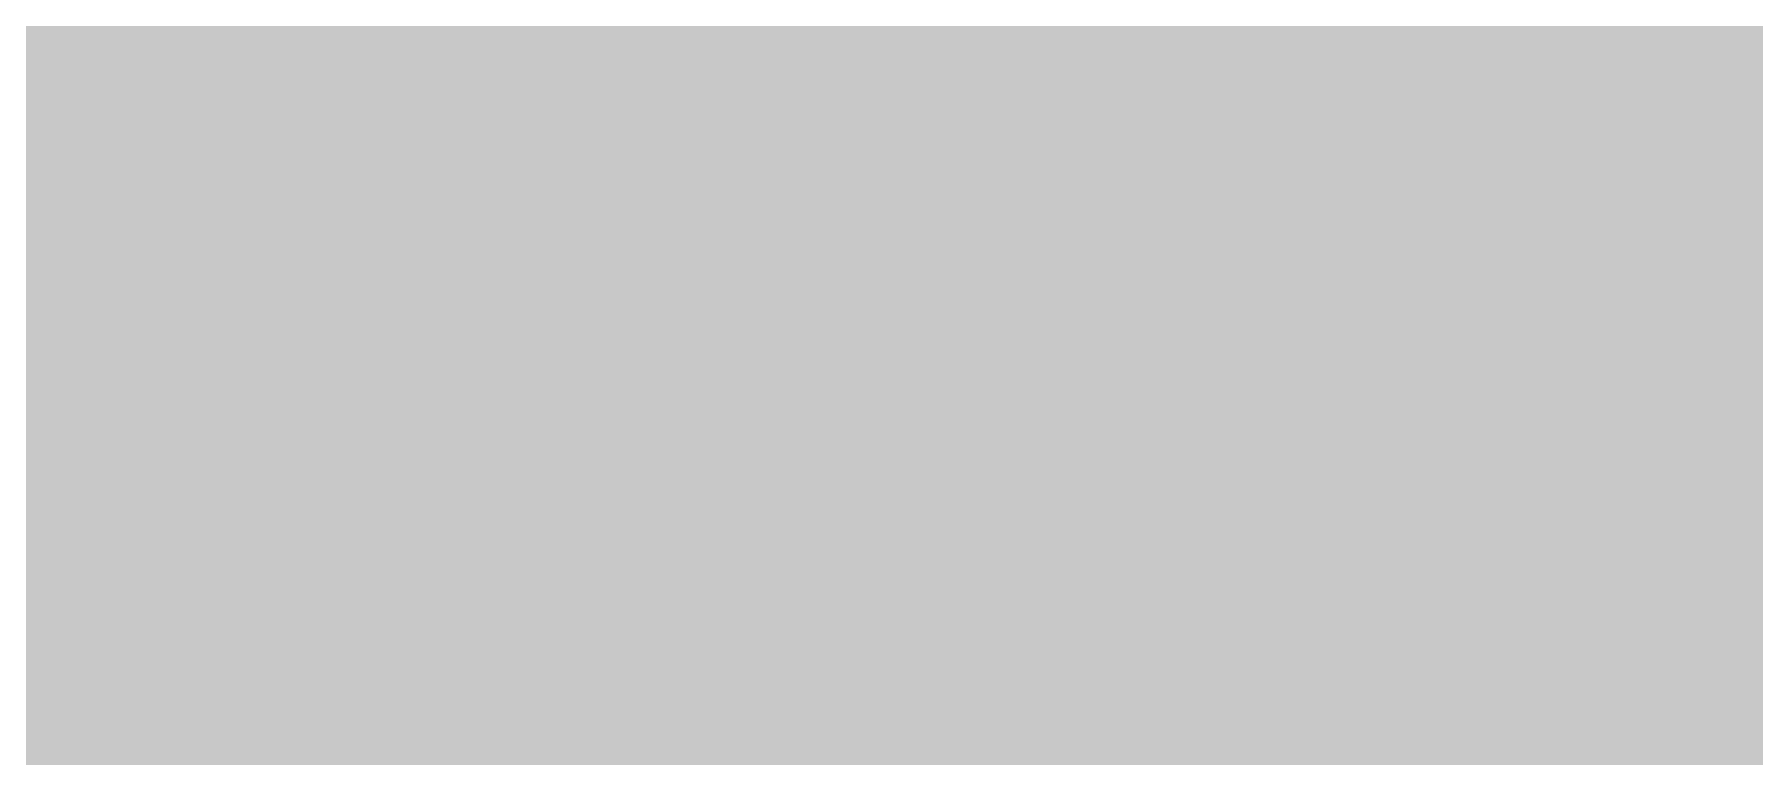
# Model space of a CAD drawing. Header units: metres. Extents: x 317370 to 326712, y 1824935 to 1838812.
# Drawn here: x 320370.63692 to 320370.6767, y 1827758.35939 to 1827758.3761 of the extents above; entities that cross this region are included whole.
import ezdxf

# ---------------------------------------------------------------- set-up
doc = ezdxf.new("R2010")
doc.units = ezdxf.units.M
doc.header["$MEASUREMENT"] = 0
doc.layers.add('INTERTIDAL ZONE', color=5, linetype='Continuous')
doc.layers.add('LOW TIDE LINE', color=5, linetype='Continuous')

# ---------------------------------------------------------------- blocks, each defined once
blk = doc.blocks.new('81')
at = {"layer": 'INTERTIDAL ZONE', "const_width": 3.023389, "flags": 128}
blk.add_lwpolyline([(320358.89732, 1827798.798363), (320358.865599, 1827794.766967), (320354.83479, 1827794.798684), (320354.803069, 1827790.767288), (320350.772344, 1827790.799004), (320350.740623, 1827786.767608), (320350.708901, 1827782.736212), (320350.677179, 1827778.704816), (320350.645457, 1827774.673419), (320354.676182, 1827774.641703), (320358.675268, 1827770.57859), (320362.674271, 1827766.515477), (320362.642549, 1827762.484081), (320366.673274, 1827762.452364), (320366.641552, 1827758.420968), (320372.284648, 1827758.376565), (320370.862691, 1827782.577628), (320379.368327, 1827838.953741)], dxfattribs=at)
at = {"layer": 'LOW TIDE LINE', "lineweight": 18}
blk.add_lwpolyline([(320358.89732, 1827798.798363, 3.023389, 3.023389, 0), (320358.865599, 1827794.766967, 3.023389, 3.023389, 0), (320354.83479, 1827794.798684, 3.023389, 3.023389, 0), (320354.803069, 1827790.767288, 3.023389, 3.023389, 0), (320350.772344, 1827790.799004, 3.023389, 3.023389, 0), (320350.740623, 1827786.767608, 3.023389, 3.023389, 0), (320350.708901, 1827782.736212, 3.023389, 3.023389, 0), (320350.677179, 1827778.704816, 3.023389, 3.023389, 0), (320350.645457, 1827774.673419, 3.023389, 3.023389, 0), (320354.676182, 1827774.641703, 3.023389, 3.023389, 0), (320358.675268, 1827770.57859, 3.023389, 3.023389, 0), (320362.674271, 1827766.515477, 3.023389, 3.023389, 0), (320362.642549, 1827762.484081, 3.023389, 3.023389, 0), (320366.673274, 1827762.452364, 3.023389, 3.023389, 0), (320366.641552, 1827758.420968, 3.023389, 3.023389, 0), (320370.67236, 1827758.389251, 3.023389, 3.023389, 0), (320370.640639, 1827754.357855, 3.023389, 3.023389, 0), (320358.326329, 1827726.233148, 3.023389, 3.023389, 0)], format="xyseb", dxfattribs=at)

msp = doc.modelspace()

# ---------------------------------------------------------------- block references
msp.add_blockref('81', (0, 0))

doc.saveas('drawing.dxf')
